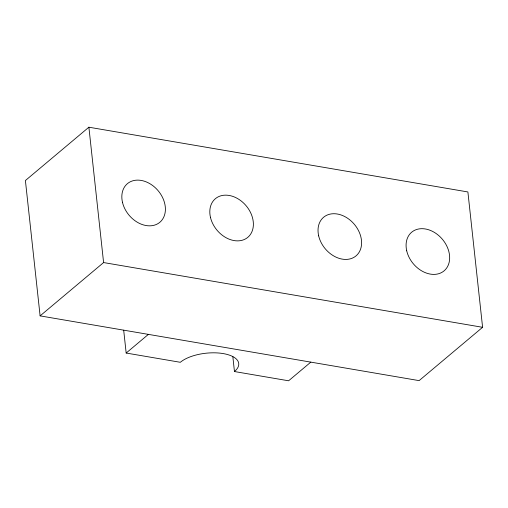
<?xml version="1.0" encoding="UTF-8"?>
<svg xmlns="http://www.w3.org/2000/svg" width="508" height="508" viewBox="0 0 508 508"><rect width="100%" height="100%" fill="white"/><g stroke="black" fill="none" stroke-linecap="round" stroke-linejoin="round"><path stroke-width="0.76" d="M88.887 127.21L25.4 180.531L40.107 315.881L419.113 380.625L482.6 327.304L467.893 191.954L88.887 127.21L103.594 262.56L40.107 315.881M123.692 330.219L126.168 353.041L148.393 334.378M310.82 362.128L288.601 380.79L234.455 371.538A31.534 13.773 -6.2 0 0 223.26 353.587A31.534 13.773 -6.2 0 0 180.315 362.293L126.168 353.041M103.594 262.56L482.6 327.304M232.835 356.591L234.455 371.538M318.662 235.845A25.222 19.012 50 0 0 354.94 256.718A25.222 19.012 50 0 0 345.834 217.145A25.222 19.012 50 0 0 318.662 235.845M210.445 217.284A25.222 19.012 50 0 0 246.729 238.157A25.222 19.012 50 0 0 237.623 198.584A25.222 19.012 50 0 0 210.445 217.284M406.718 250.812A25.222 19.012 50 0 0 443.001 271.685A25.222 19.012 50 0 0 433.895 232.112A25.222 19.012 50 0 0 406.718 250.812M122.466 202.254A25.222 19.012 50 0 0 158.744 223.126A25.222 19.012 50 0 0 149.644 183.553A25.222 19.012 50 0 0 122.466 202.254"/></g></svg>
